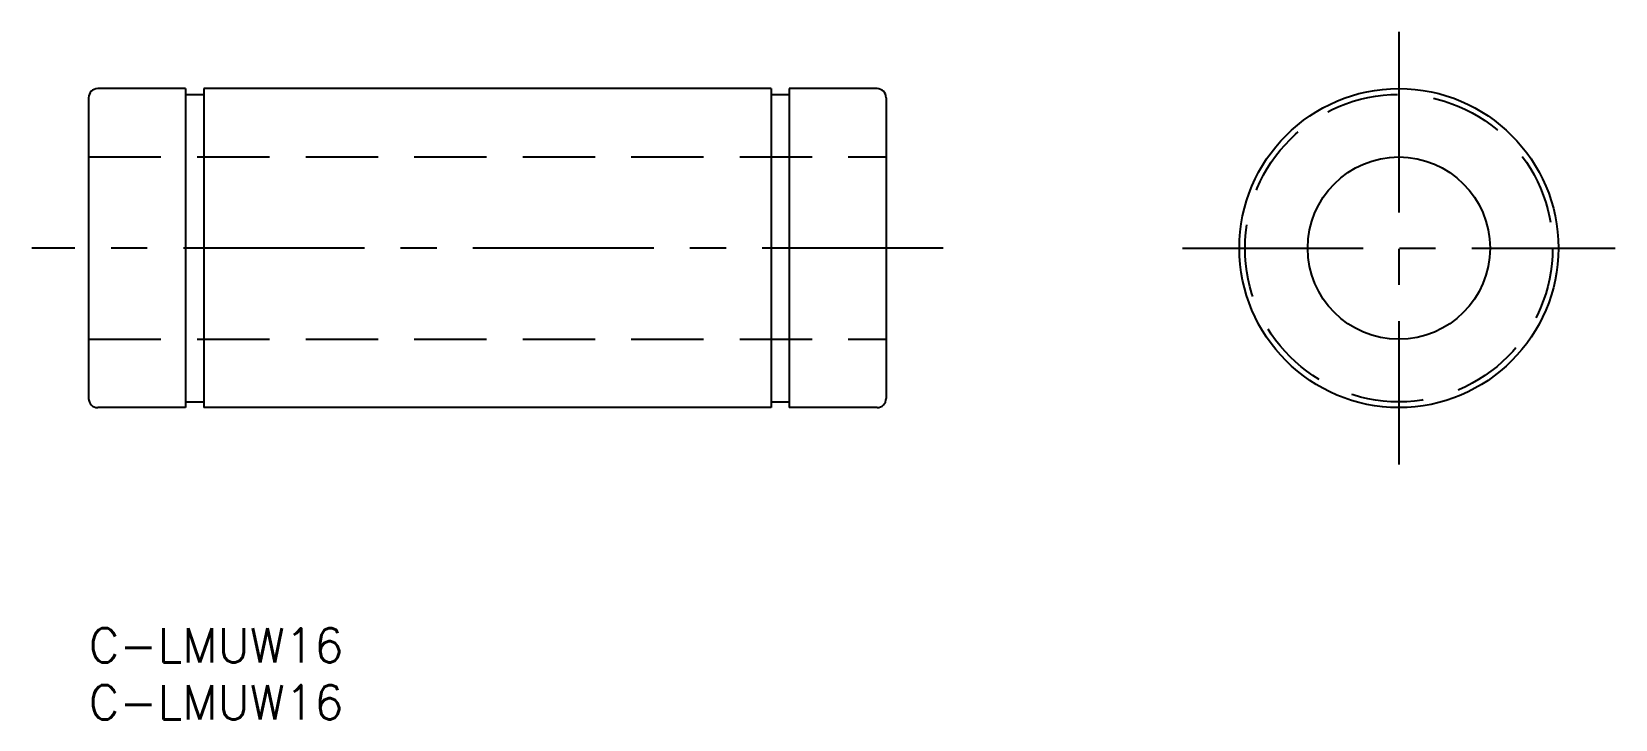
# Model space of a CAD drawing. Extents: x -5 to 134, y -8 to 52.
import ezdxf
from ezdxf.enums import TextEntityAlignment as Align

# ---------------------------------------------------------------- set-up
doc = ezdxf.new("R2010")
doc.units = 0
doc.header["$LTSCALE"] = 0.5
doc.linetypes.add('CENTER', pattern=[50.8, 31.75, -6.35, 6.35, -6.35])
doc.linetypes.add('DASHED', pattern=[19.05, 12.7, -6.35])
doc.layers.get('0').update_dxf_attribs({"linetype": 'CONTINUOUS'})
doc.layers.add('CENTER', color=1, linetype='CENTER')
doc.styles.get("Standard").update_dxf_attribs({"font": 'txt.shx', "height": 3, "bigfont": 'bigfont.shx'})

msp = doc.modelspace()

# ---------------------------------------------------------------- linework, layer by layer
at = {"color": 7, "linetype": 'CONTINUOUS'}
for p, q in [((8.5, 47.37), (0.8, 47.37)), ((8.5, 47.37), (8.5, 19.37)), ((59.9, 47.37), (10.1, 47.37)), ((10.1, 47.37), (10.1, 19.37)), ((59.9, 47.37), (59.9, 19.37)), ((69.2, 47.37), (61.5, 47.37)), ((61.5, 47.37), (61.5, 19.37)), ((0, 46.57), (0, 20.17)), ((8.5, 46.87), (10.1, 46.87)), ((59.9, 46.87), (61.5, 46.87)), ((70, 46.57), (70, 20.17)), ((8.5, 19.87), (10.1, 19.87)), ((59.9, 19.87), (61.5, 19.87)), ((8.5, 19.37), (0.8, 19.37)), ((59.9, 19.37), (10.1, 19.37)), ((69.2, 19.37), (61.5, 19.37))]:
    msp.add_line(p, q, dxfattribs=at)
at = {"color": 3, "linetype": 'DASHED'}
for p, q in [((0, 41.37), (70, 41.37)), ((0, 25.37), (70, 25.37))]:
    msp.add_line(p, q, dxfattribs=at)
at = {"color": 7, "linetype": 'CONTINUOUS'}
for radius in [14, 8]:
    msp.add_circle((115, 33.37), radius, dxfattribs=at)
at = {"color": 3, "linetype": 'DASHED'}
msp.add_circle((115, 33.37), 13.5, dxfattribs=at)
at = {"color": 7, "linetype": 'CONTINUOUS'}
for centre, start, end in [((0.8, 46.57), 90, 180), ((69.2, 46.57), 0, 90), ((0.8, 20.17), 180, 270), ((69.2, 20.17), 270, 0)]:
    msp.add_arc(centre, 0.8, start, end, dxfattribs=at)
at = {"layer": 'CENTER', "color": 1, "linetype": 'CENTER'}
for p, q in [((115, 52.37), (115, 14.37)), ((75, 33.37), (-5, 33.37)), ((96, 33.37), (134, 33.37))]:
    msp.add_line(p, q, dxfattribs=at)

# ---------------------------------------------------------------- texts
at = {"color": 7, "linetype": 'CONTINUOUS'}
for p in [(0, 0), (0, -5)]:
    msp.add_text('C-LMUW16', height=3, dxfattribs=at).set_placement(p, align=Align.TOP_LEFT)

doc.saveas('drawing.dxf')
